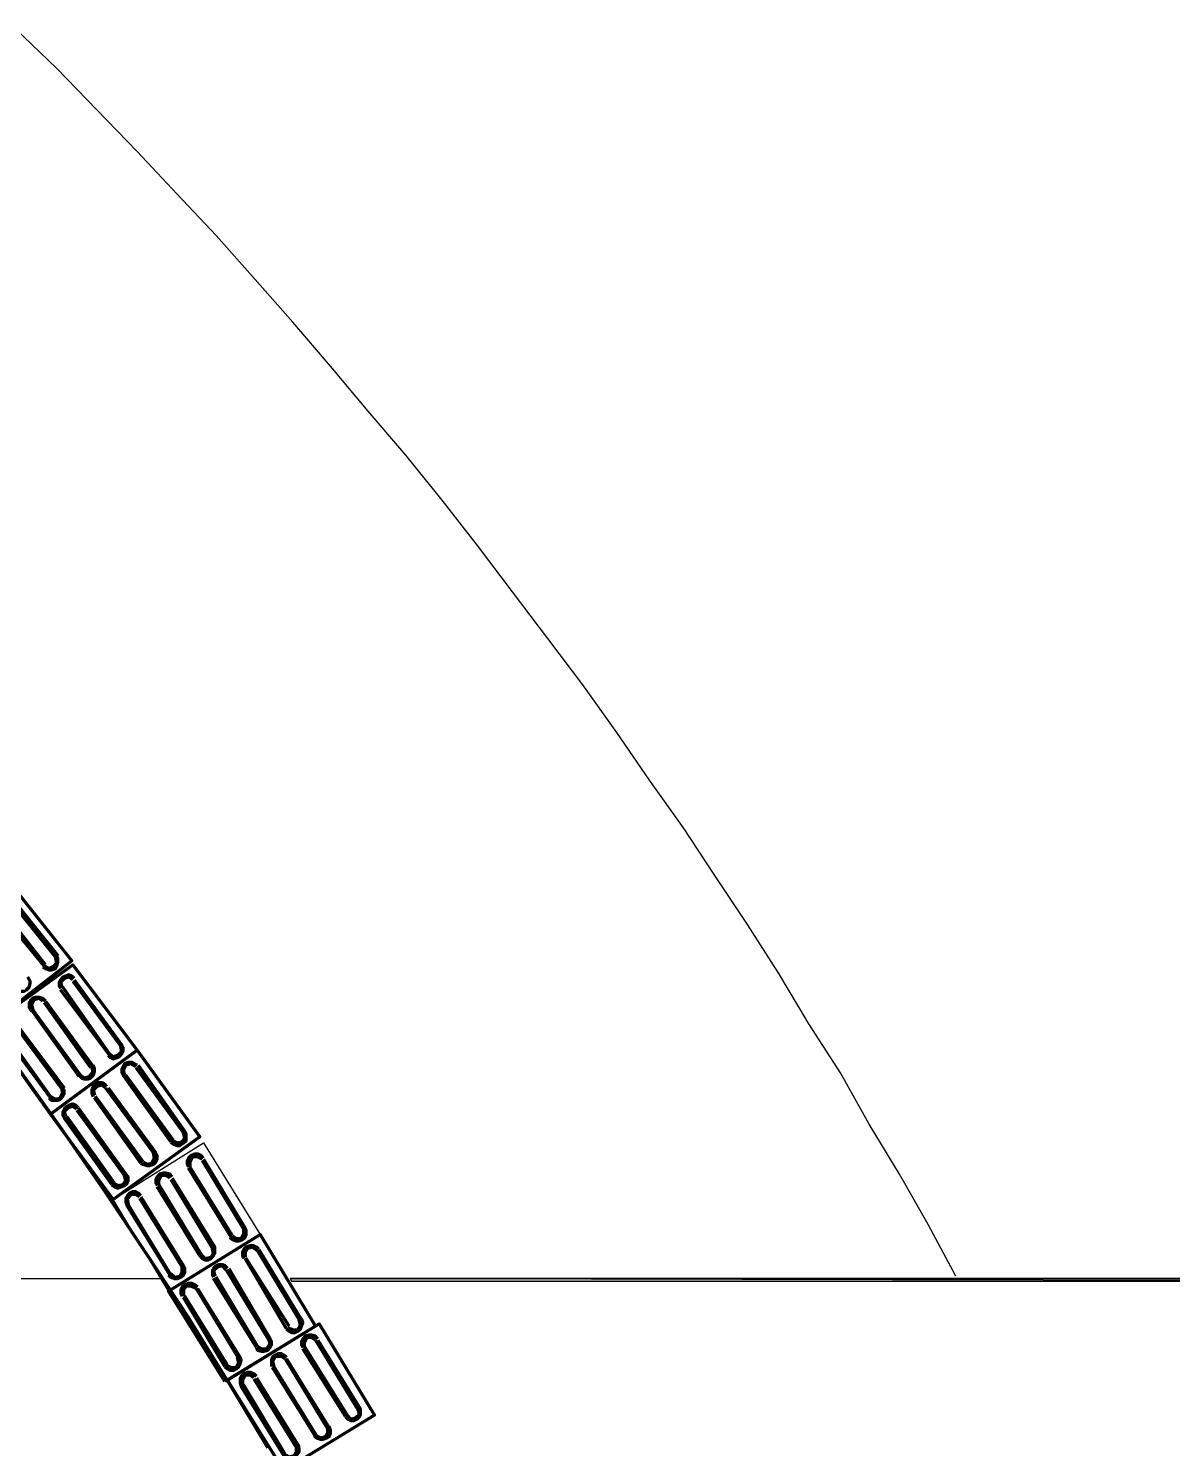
# Model space of a CAD drawing. Header units: millimetres. Extents: x 2273 to 2522, y 1034 to 1187.
# Drawn here: x 2297.412 to 2300.092, y 1105.513 to 1108.841 of the extents above; entities that cross this region are included whole.
import ezdxf

# ---------------------------------------------------------------- set-up
doc = ezdxf.new("R2010")
doc.units = ezdxf.units.MM
doc.layers.add('LAYER8', color=8, linetype='Continuous')
doc.layers.add('PAREDES', color=4, linetype='Continuous', lineweight=100)

# ---------------------------------------------------------------- blocks, each defined once
blk = doc.blocks.new('VBCX')
at = {"layer": 'PAREDES', "color": 160, "linetype": 'Continuous'}
for points in [[(85.324, 142.0627), (85.224, 142.2245)], [(85.327, 142.0657), (85.2299, 142.2275)], [(85.4681, 142.1539), (85.474, 142.148), (85.4799, 142.1451), (85.4887, 142.1451), (85.4946, 142.148), (85.5005, 142.1539), (85.5034, 142.1598), (85.5034, 142.1686), (85.5005, 142.1745)], [(85.4711, 142.1569), (85.4799, 142.148), (85.4917, 142.151), (85.5005, 142.1598), (85.4975, 142.1716)], [(85.3946, 142.1098), (85.4005, 142.1039), (85.4093, 142.101), (85.4152, 142.101), (85.424, 142.1039), (85.4299, 142.1069), (85.4328, 142.1157), (85.4328, 142.1216), (85.4299, 142.1304)], [(85.4005, 142.1098), (85.4093, 142.1039), (85.4211, 142.1069), (85.427, 142.1157), (85.427, 142.1275)], [(85.3211, 142.0657), (85.327, 142.0598), (85.3328, 142.0569), (85.3417, 142.0539), (85.3505, 142.0569), (85.3534, 142.0627), (85.3593, 142.0716), (85.3593, 142.0775), (85.3564, 142.0863)], [(85.324, 142.0657), (85.3358, 142.0598), (85.3475, 142.0627), (85.3534, 142.0716), (85.3534, 142.0833)]]:
    blk.add_lwpolyline(points, dxfattribs=at)
blk = doc.blocks.new('KJIUY')
at = {"layer": 'PAREDES', "color": 0, "linetype": 'Continuous'}
blk.add_lwpolyline([(85.2858, 142.0804), (85.1946, 142.2333), (85.1005, 142.3863), (85.0034, 142.5333), (84.9034, 142.6833), (84.8034, 142.8275), (84.7005, 142.9716)], dxfattribs=at)
at = {"layer": 'PAREDES', "color": 160, "linetype": 'Continuous'}
for points in [[(84.6299, 143.0686), (84.477, 143.2657), (84.6711, 143.4186), (84.827, 143.2216), (84.6299, 143.0686)], [(84.6711, 143.3775), (84.7887, 143.2304)], [(84.674, 143.3833), (84.7946, 143.2333)], [(84.7623, 143.2098), (84.6417, 143.3569)], [(84.7652, 143.2127), (84.6475, 143.3627)], [(84.777, 142.8627), (84.6299, 143.0686), (84.8299, 143.2127), (84.9799, 143.0127), (84.777, 142.8627)], [(84.7593, 143.2069), (84.7652, 143.2039), (84.774, 143.201), (84.7799, 143.201), (84.7887, 143.2039), (84.7917, 143.2098), (84.7946, 143.2186), (84.7946, 143.2275), (84.7917, 143.2333)], [(84.7623, 143.2098), (84.774, 143.2039), (84.7858, 143.2098), (84.7917, 143.2186), (84.7887, 143.2304)], [(84.6946, 143.1569), (84.7005, 143.151), (84.7064, 143.151), (84.7152, 143.151), (84.7211, 143.1539), (84.727, 143.1598), (84.7299, 143.1686), (84.7299, 143.1745), (84.724, 143.1833)], [(84.8328, 143.1804), (84.827, 143.1863), (84.8211, 143.1892), (84.8123, 143.1863), (84.8064, 143.1833), (84.8005, 143.1775), (84.7975, 143.1716), (84.7975, 143.1627), (84.8005, 143.1569)], [(84.8299, 143.1775), (84.8211, 143.1833), (84.8093, 143.1804), (84.8005, 143.1716), (84.8034, 143.1598)], [(84.8299, 143.1745), (84.9417, 143.0216)], [(84.8328, 143.1775), (84.9446, 143.0245)], [(84.7652, 143.1275), (84.7593, 143.1333), (84.7505, 143.1363), (84.7417, 143.1363), (84.7358, 143.1333), (84.7299, 143.1275), (84.727, 143.1216), (84.727, 143.1127), (84.7328, 143.1039)], [(84.9152, 143.001), (84.8005, 143.1539)], [(84.9152, 143.0039), (84.8064, 143.1598)], [(84.7593, 143.1275), (84.7505, 143.1333), (84.7387, 143.1304), (84.7328, 143.1186), (84.7358, 143.1069)], [(84.8446, 142.951), (84.7328, 143.1069)], [(84.8475, 142.9539), (84.7358, 143.1069)], [(84.7623, 143.1245), (84.8711, 142.9716)], [(84.7652, 143.1275), (84.877, 142.9745)], [(84.6917, 143.0745), (84.8034, 142.9216)], [(84.6946, 143.0775), (84.8093, 142.9245)], [(84.777, 142.901), (84.6652, 143.0539)], [(84.777, 142.9039), (84.6681, 143.0569)], [(84.924, 142.6627), (84.777, 142.8627), (84.9799, 143.0127), (85.127, 142.8098), (84.924, 142.6627)], [(84.9123, 143.001), (84.9181, 142.9951), (84.924, 142.9922), (84.9328, 142.9951), (84.9387, 142.998), (84.9446, 143.0039), (84.9475, 143.0098), (84.9475, 143.0186), (84.9446, 143.0245)], [(84.9152, 143.0039), (84.924, 142.998), (84.9358, 143.001), (84.9446, 143.0098), (84.9417, 143.0216)], [(84.8446, 142.9539), (84.8505, 142.948), (84.8564, 142.9451), (84.8652, 142.9451), (84.8711, 142.948), (84.877, 142.9539), (84.8799, 142.9627), (84.8799, 142.9686), (84.877, 142.9775)], [(84.8475, 142.9539), (84.8564, 142.948), (84.8681, 142.951), (84.877, 142.9627), (84.874, 142.9745)], [(84.9799, 142.9775), (84.974, 142.9804), (84.9681, 142.9833), (84.9593, 142.9833), (84.9505, 142.9804), (84.9475, 142.9745), (84.9446, 142.9686), (84.9446, 142.9598), (84.9475, 142.9539)], [(84.977, 142.9745), (84.9652, 142.9804), (84.9534, 142.9775), (84.9475, 142.9657), (84.9505, 142.9539)], [(84.977, 142.9716), (85.0887, 142.8186)], [(84.9828, 142.9775), (85.0917, 142.8216)], [(84.9093, 142.9275), (84.9034, 142.9333), (84.8975, 142.9363), (84.8887, 142.9363), (84.8828, 142.9333), (84.877, 142.9275), (84.874, 142.9186), (84.874, 142.9127), (84.877, 142.9039)], [(85.0593, 142.798), (84.9475, 142.9539)], [(85.0652, 142.801), (84.9534, 142.9539)], [(84.774, 142.901), (84.7799, 142.8951), (84.7858, 142.8951), (84.7946, 142.8951), (84.8005, 142.898), (84.8064, 142.9039), (84.8093, 142.9098), (84.8093, 142.9186), (84.8064, 142.9245)], [(84.777, 142.9039), (84.7887, 142.898), (84.8005, 142.901), (84.8064, 142.9127), (84.8034, 142.9245)], [(84.9064, 142.9245), (84.8975, 142.9304), (84.8858, 142.9275), (84.877, 142.9186), (84.8799, 142.9069)], [(84.9946, 142.751), (84.8828, 142.9039)], [(84.9064, 142.9245), (85.0211, 142.7686)], [(84.9123, 142.9245), (85.024, 142.7716)], [(84.8417, 142.8775), (84.8358, 142.8833), (84.8299, 142.8863), (84.8211, 142.8833), (84.8152, 142.8804), (84.8093, 142.8745), (84.8064, 142.8686), (84.8064, 142.8598), (84.8093, 142.8539)], [(84.8387, 142.8745), (84.8299, 142.8804), (84.8181, 142.8775), (84.8093, 142.8686), (84.8123, 142.8569)], [(84.8387, 142.8716), (84.9505, 142.7186)], [(84.8417, 142.8775), (84.9534, 142.7216)], [(84.9887, 142.748), (84.8799, 142.901)], [(84.9211, 142.698), (84.8093, 142.8539)], [(84.927, 142.701), (84.8152, 142.8569)], [(85.0593, 142.798), (85.0652, 142.7922), (85.074, 142.7892), (85.0799, 142.7892), (85.0887, 142.7951), (85.0946, 142.801), (85.0946, 142.8069), (85.0946, 142.8157), (85.0917, 142.8216)], [(85.0623, 142.801), (85.074, 142.7951), (85.0858, 142.798), (85.0917, 142.8069), (85.0887, 142.8186)], [(84.9887, 142.748), (84.9946, 142.7451), (85.0034, 142.7422), (85.0093, 142.7422), (85.0181, 142.7451), (85.024, 142.751), (85.027, 142.7569), (85.027, 142.7657), (85.0211, 142.7745)], [(84.9946, 142.751), (85.0034, 142.7451), (85.0152, 142.748), (85.0211, 142.7598), (85.0181, 142.7716)], [(85.1358, 142.7598), (85.1299, 142.7657), (85.124, 142.7686), (85.1152, 142.7686), (85.1064, 142.7657), (85.1005, 142.7598), (85.0975, 142.7539), (85.0975, 142.7451), (85.1005, 142.7392)], [(85.2005, 142.5745), (85.1005, 142.7363)], [(85.1328, 142.7569), (85.1211, 142.7627), (85.1093, 142.7627), (85.1034, 142.751), (85.1034, 142.7392)], [(85.2034, 142.5775), (85.1034, 142.7392)], [(85.1328, 142.7539), (85.2299, 142.5922)], [(85.1358, 142.7569), (85.2328, 142.5951)], [(84.9211, 142.698), (84.927, 142.6922), (84.9358, 142.6892), (84.9417, 142.6922), (84.9505, 142.6951), (84.9564, 142.701), (84.9593, 142.7069), (84.9593, 142.7157), (84.9534, 142.7216)], [(84.924, 142.701), (84.9358, 142.6951), (84.9475, 142.698), (84.9534, 142.7069), (84.9505, 142.7186)], [(85.0623, 142.7157), (85.0564, 142.7216), (85.0475, 142.7245), (85.0417, 142.7245), (85.0328, 142.7216), (85.027, 142.7157), (85.024, 142.7098), (85.024, 142.701), (85.027, 142.6951)], [(85.0564, 142.7127), (85.0475, 142.7186), (85.0358, 142.7186), (85.0299, 142.7069), (85.0299, 142.6951)], [(85.0593, 142.7098), (85.1564, 142.548)], [(85.0623, 142.7127), (85.1623, 142.551)], [(84.9887, 142.6716), (84.9828, 142.6775), (84.977, 142.6804), (84.9681, 142.6804), (84.9623, 142.6775), (84.9564, 142.6716), (84.9534, 142.6657), (84.9534, 142.6569), (84.9564, 142.648)], [(84.9858, 142.6686), (84.977, 142.6745), (84.9652, 142.6745), (84.9564, 142.6627), (84.9593, 142.651)], [(85.127, 142.5304), (85.027, 142.6922)], [(85.1328, 142.5304), (85.0328, 142.6951)], [(85.0564, 142.4863), (84.9564, 142.648)], [(85.0593, 142.4863), (84.9593, 142.651)], [(84.9858, 142.6657), (85.0858, 142.5039)], [(84.9887, 142.6686), (85.0887, 142.5069)], [(85.1858, 142.2363), (85.0534, 142.448), (85.2681, 142.5804), (85.3975, 142.3657), (85.1858, 142.2363)], [(85.1975, 142.5745), (85.2034, 142.5686), (85.2123, 142.5657), (85.2181, 142.5657), (85.227, 142.5686), (85.2328, 142.5745), (85.2358, 142.5804), (85.2358, 142.5892), (85.2328, 142.5951)], [(85.2034, 142.5775), (85.2123, 142.5716), (85.224, 142.5716), (85.2299, 142.5833), (85.2299, 142.5951)], [(85.127, 142.5304), (85.1328, 142.5245), (85.1387, 142.5216), (85.1475, 142.5216), (85.1534, 142.5245), (85.1593, 142.5304), (85.1623, 142.5363), (85.1623, 142.5451), (85.1623, 142.551)], [(85.1299, 142.5333), (85.1387, 142.5245), (85.1534, 142.5275), (85.1593, 142.5363), (85.1564, 142.548)], [(85.2652, 142.5451), (85.2593, 142.551), (85.2534, 142.5539), (85.2446, 142.5539), (85.2358, 142.551), (85.2299, 142.5451), (85.227, 142.5392), (85.227, 142.5304), (85.2299, 142.5245)], [(85.2623, 142.5422), (85.2505, 142.551), (85.2387, 142.548), (85.2328, 142.5392), (85.2328, 142.5275)], [(85.2623, 142.5422), (85.3593, 142.3804)], [(85.2652, 142.5451), (85.3652, 142.3804)], [(85.0534, 142.4863), (85.0593, 142.4804), (85.0681, 142.4775), (85.074, 142.4775), (85.0828, 142.4804), (85.0887, 142.4863), (85.0917, 142.4922), (85.0917, 142.501), (85.0887, 142.5069)], [(85.0593, 142.4892), (85.0681, 142.4804), (85.0799, 142.4833), (85.0858, 142.4922), (85.0858, 142.5039)], [(85.1917, 142.501), (85.1858, 142.5069), (85.1799, 142.5098), (85.1711, 142.5098), (85.1652, 142.5069), (85.1593, 142.501), (85.1564, 142.4951), (85.1564, 142.4863), (85.1593, 142.4804)], [(85.1887, 142.498), (85.1799, 142.5069), (85.1681, 142.5039), (85.1593, 142.4951), (85.1623, 142.4833)], [(85.3299, 142.3598), (85.2328, 142.5245)], [(85.3358, 142.3657), (85.2358, 142.5245)], [(85.2593, 142.3157), (85.1593, 142.4775)], [(85.2623, 142.3186), (85.1652, 142.4804)], [(85.1887, 142.498), (85.2887, 142.3333)], [(85.1946, 142.501), (85.2917, 142.3363)], [(85.1211, 142.4569), (85.1152, 142.4627), (85.1093, 142.4657), (85.1005, 142.4657), (85.0917, 142.4627), (85.0858, 142.4569), (85.0828, 142.451), (85.0828, 142.4422), (85.0858, 142.4363)], [(85.1181, 142.4539), (85.1064, 142.4598), (85.0946, 142.4598), (85.0887, 142.451), (85.0887, 142.4363)], [(85.1917, 142.2745), (85.0917, 142.4363)], [(85.1181, 142.4539), (85.2181, 142.2892)], [(85.1211, 142.4539), (85.2211, 142.2922)], [(85.1858, 142.2716), (85.0887, 142.4333)], [(85.324, 142.0275), (85.1917, 142.2392), (85.4064, 142.3716), (85.5358, 142.1569), (85.324, 142.0275)], [(85.3299, 142.3598), (85.3358, 142.3539), (85.3417, 142.351), (85.3505, 142.351), (85.3564, 142.3539), (85.3623, 142.3598), (85.3652, 142.3657), (85.3681, 142.3745), (85.3652, 142.3833)], [(85.3328, 142.3627), (85.3446, 142.3569), (85.3564, 142.3569), (85.3623, 142.3686), (85.3593, 142.3804)], [(85.2593, 142.3157), (85.2623, 142.3098), (85.2711, 142.3069), (85.277, 142.3069), (85.2858, 142.3098), (85.2917, 142.3157), (85.2946, 142.3216), (85.2946, 142.3304), (85.2917, 142.3363)], [(85.2623, 142.3186), (85.2711, 142.3127), (85.2828, 142.3127), (85.2917, 142.3245), (85.2887, 142.3363)], [(85.4034, 142.3363), (85.3975, 142.3422), (85.3887, 142.3451), (85.3828, 142.3451), (85.374, 142.3422), (85.3681, 142.3363), (85.3652, 142.3304), (85.3652, 142.3216), (85.3681, 142.3157)], [(85.3975, 142.3333), (85.3887, 142.3392), (85.377, 142.3392), (85.3711, 142.3275), (85.3711, 142.3157)], [(85.4681, 142.1539), (85.3681, 142.3127)], [(85.474, 142.1539), (85.374, 142.3157)], [(85.3975, 142.3333), (85.4975, 142.1686)], [(85.4034, 142.3333), (85.5034, 142.1716)], [(85.1858, 142.2716), (85.1917, 142.2657), (85.1975, 142.2627), (85.2064, 142.2627), (85.2123, 142.2657), (85.2181, 142.2716), (85.2211, 142.2775), (85.224, 142.2863), (85.2211, 142.2922)], [(85.1887, 142.2745), (85.2005, 142.2686), (85.2123, 142.2686), (85.2181, 142.2804), (85.2152, 142.2922)], [(85.3299, 142.2922), (85.324, 142.298), (85.3181, 142.301), (85.3093, 142.301), (85.3034, 142.298), (85.2975, 142.2922), (85.2946, 142.2863), (85.2946, 142.2775), (85.2946, 142.2716)], [(85.327, 142.2892), (85.3181, 142.2951), (85.3034, 142.2951), (85.2975, 142.2833), (85.3005, 142.2716)], [(85.4005, 142.1098), (85.3005, 142.2716)], [(85.327, 142.2892), (85.427, 142.1245)], [(85.3299, 142.2892), (85.4299, 142.1275)], [(85.2593, 142.248), (85.2534, 142.2539), (85.2446, 142.2569), (85.2387, 142.2569), (85.2299, 142.2539), (85.224, 142.248), (85.2211, 142.2422), (85.2211, 142.2333), (85.224, 142.2245)], [(85.2534, 142.2451), (85.2446, 142.251), (85.2328, 142.251), (85.227, 142.2392), (85.227, 142.2275)], [(85.2534, 142.2422), (85.3534, 142.0804)], [(85.2593, 142.2451), (85.3593, 142.0833)], [(85.3975, 142.1069), (85.2975, 142.2686)]]:
    blk.add_lwpolyline(points, dxfattribs=at)
at = {"color": 0, "linetype": 'ByBlock'}
blk.add_blockref('VBCX', (0, 0), dxfattribs=at)

msp = doc.modelspace()

# ---------------------------------------------------------------- hatches: boundary and pattern name
at = {"layer": 'LAYER8', "linetype": 'Continuous'}
msp.add_hatch(color=252, dxfattribs=at).paths.add_polyline_path([(2300.8461, 1105.906), (2298.0255, 1105.9118), (2298.0284, 1105.906), (2300.8461, 1105.906), (2298.0255, 1105.9118), (2300.8461, 1105.9118)])

# ---------------------------------------------------------------- linework, layer by layer
at = {"layer": 'LAYER8', "color": 0, "linetype": 'Continuous'}
for points in [[(2299.5843, 1105.9177), (2299.5196, 1106.0383), (2299.4519, 1106.156), (2299.3813, 1106.2736), (2299.3137, 1106.3942), (2299.2402, 1106.5089), (2299.1696, 1106.6265), (2299.0961, 1106.7413), (2299.0196, 1106.856), (2298.9461, 1106.9677), (2298.8666, 1107.0795), (2298.7902, 1107.1913), (2298.7108, 1107.303), (2298.6284, 1107.4118), (2298.5461, 1107.5207), (2298.4637, 1107.6295), (2298.3813, 1107.7354), (2298.2961, 1107.8413), (2298.2078, 1107.9442), (2298.1196, 1108.0501), (2298.0313, 1108.153), (2297.9431, 1108.253), (2297.8519, 1108.356), (2297.7608, 1108.453), (2297.6666, 1108.553), (2297.5725, 1108.6501), (2297.4784, 1108.7471), (2297.3813, 1108.8413)], [(2279.6549, 1105.9118), (2297.7284, 1105.9118)], [(2298.0255, 1105.9118), (2303.849, 1105.9118)]]:
    msp.add_lwpolyline(points, dxfattribs=at)
at = {"layer": 'LAYER8', "color": 160, "linetype": 'Continuous'}
msp.add_lwpolyline([(2297.7402, 1105.8824), (2297.6108, 1106.0971), (2297.8225, 1106.2295), (2297.9549, 1106.0148), (2297.7402, 1105.8824)], dxfattribs=at)
at = {"layer": 'LAYER8', "color": 252, "linetype": 'Continuous'}
for points in [[(2298.0255, 1105.9118), (2299.5843, 1105.9118), (2299.5843, 1105.9118), (2298.0255, 1105.9118)], [(2299.5843, 1105.9118), (2299.5843, 1105.9118), (2298.0255, 1105.9118), (2299.5843, 1105.9118)], [(2298.0255, 1105.9118), (2299.5843, 1105.9118), (2299.5843, 1105.9118), (2298.0255, 1105.9118)], [(2299.5843, 1105.9118), (2299.5843, 1105.9118), (2298.0255, 1105.9118), (2299.5843, 1105.9118)], [(2298.0284, 1105.906), (2300.8461, 1105.906), (2298.0255, 1105.9118), (2298.0284, 1105.906)], [(2300.8461, 1105.906), (2298.0255, 1105.9118), (2300.8461, 1105.9118), (2300.8461, 1105.906)], [(2299.5843, 1105.9118), (2300.8461, 1105.9118), (2300.8461, 1105.9118), (2299.5843, 1105.9118)], [(2300.8461, 1105.9118), (2300.8461, 1105.9118), (2299.5843, 1105.9118), (2300.8461, 1105.9118)], [(2299.5843, 1105.9118), (2300.8461, 1105.9118), (2300.8461, 1105.9118), (2299.5843, 1105.9118)], [(2300.8461, 1105.9118), (2300.8461, 1105.9118), (2299.5843, 1105.9118), (2300.8461, 1105.9118)]]:
    msp.add_lwpolyline(points, dxfattribs=at)

# ---------------------------------------------------------------- block references
at = {"layer": 'LAYER8', "color": 0, "linetype": 'ByBlock'}
msp.add_blockref('KJIUY', (2212.6867, 963.4344), dxfattribs=at)

doc.saveas('drawing.dxf')
